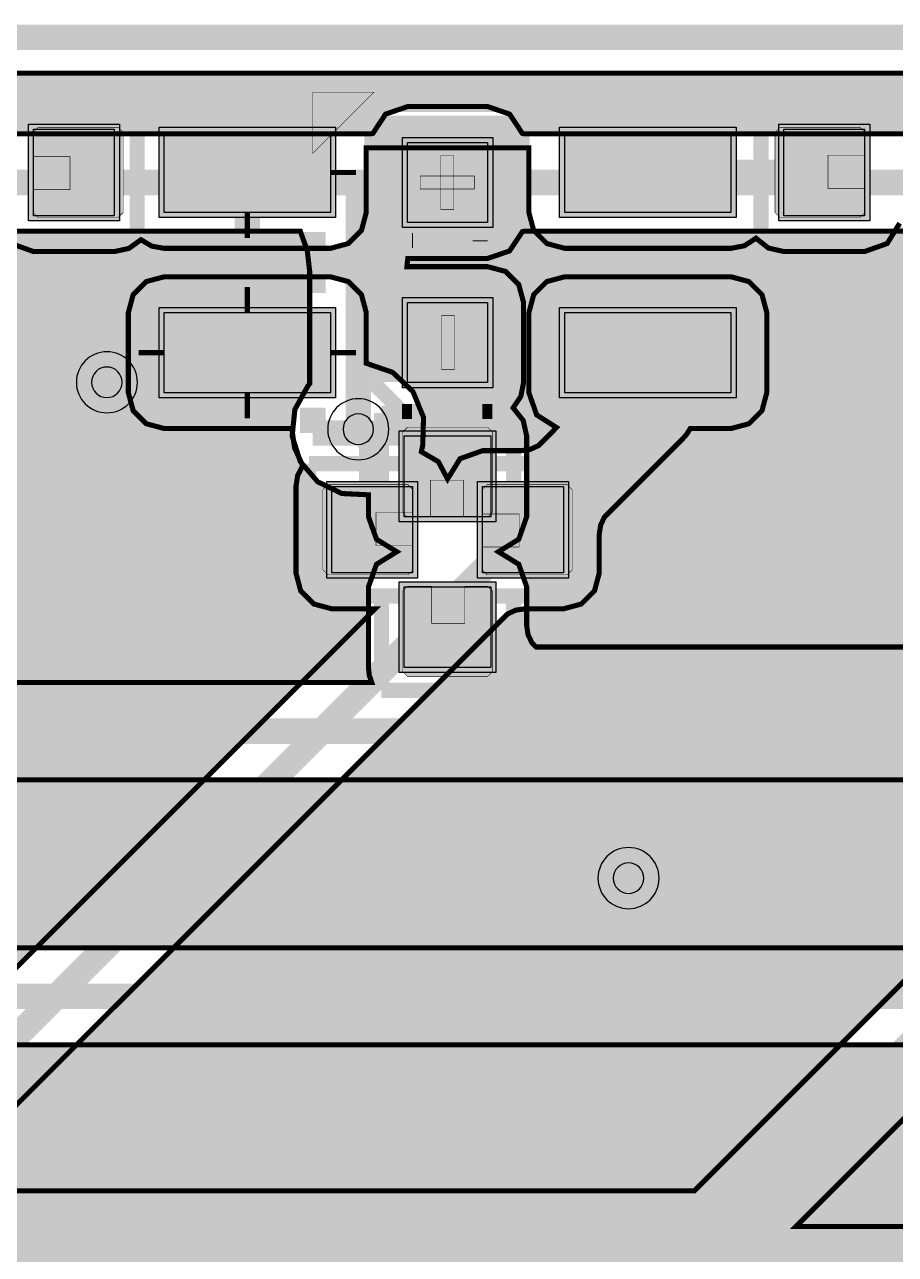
# Model space of a CAD drawing. Header units: millimetres. Extents: x -9 to 147, y 43 to 89.
# Drawn here: x 85.46 to 94.16, y 65.09 to 77.38 of the extents above; entities that cross this region are included whole.
import ezdxf

# ---------------------------------------------------------------- set-up
doc = ezdxf.new("R2010")
doc.units = ezdxf.units.MM
doc.header["$MEASUREMENT"] = 0
for name, color, linetype, true_color in [('Board-Outline-Layer', 7, 'Continuous', 0xff00ff), ('Bottom-Layer', 7, 'Continuous', 0x0000ff), ('Bottom-Paste-Mask-Layer', 7, 'Continuous', 0x800000), ('Bottom-Silkscreen-Layer', 7, 'Continuous', 0x66cc33), ('Bottom-Solder-Mask-Layer', 7, 'Continuous', 0xaa00ff), ('Document-Layer', 7, 'Continuous', 0xffffff), ('Hole-Layer', 7, 'Continuous', 0x222222), ('Multi-Layer', 7, 'Continuous', 0xc0c0c0), ('Top-Layer', 7, 'Continuous', 0xff0000), ('Top-Paste-Mask-Layer', 7, 'Continuous', 0x808080), ('Top-Silkscreen-Layer', 7, 'Continuous', 0xffcc00), ('Top-Solder-Mask-Layer', 7, 'Continuous', 0x800080)]:
    doc.layers.add(name, color=color, linetype=linetype, true_color=true_color)

msp = doc.modelspace()

# ---------------------------------------------------------------- hatches: boundary and pattern name
at = {"layer": 'Bottom-Layer'}
for points in [[(86.36, 76.332), (86.36, 75.468), (85.553, 75.468), (85.553, 76.332)], [(86.858, 76.3), (88.518, 76.3), (88.518, 75.5), (86.858, 75.5)], [(90.858, 76.3), (92.518, 76.3), (92.518, 75.5), (90.858, 75.5)], [(93.853, 76.332), (93.853, 75.468), (93.047, 75.468), (93.047, 76.332)], [(81.235, 71.489), (81.318, 71.528), (81.408, 71.541), (81.845, 71.541), (82.024, 71.589), (82.155, 71.72), (82.203, 71.899), (82.203, 72.285), (82.216, 72.375), (82.254, 72.457), (83.031, 73.234), (83.076, 73.285), (83.112, 73.342), (83.518, 73.342), (83.697, 73.39), (83.828, 73.521), (83.876, 73.7), (83.876, 74.5), (83.828, 74.679), (83.697, 74.81), (83.518, 74.858), (81.858, 74.858), (81.679, 74.81), (81.548, 74.679), (81.5, 74.5), (81.5, 73.7), (81.578, 73.478), (81.776, 73.352), (81.597, 73.172), (81.514, 73.134), (81.425, 73.121), (81.038, 73.121), (80.813, 73.041), (80.688, 72.838), (80.597, 73.01), (80.429, 73.109), (80.443, 73.176), (80.452, 73.455), (80.345, 73.713), (80.141, 73.904), (79.876, 73.995), (79.876, 74.5), (79.828, 74.679), (79.697, 74.81), (79.518, 74.858), (77.858, 74.858), (77.644, 74.787), (77.515, 74.602), (77.515, 74.868), (77.543, 75.056), (77.627, 75.227), (77.735, 75.164), (77.858, 75.142), (79.518, 75.142), (79.697, 75.19), (79.828, 75.321), (79.876, 75.5), (79.876, 76.147), (81.5, 76.147), (81.5, 75.5), (81.548, 75.321), (81.679, 75.19), (81.858, 75.142), (83.518, 75.142), (83.653, 75.168), (83.768, 75.243), (83.892, 75.145), (84.047, 75.11), (84.853, 75.11), (85.078, 75.19), (85.203, 75.393), (85.328, 75.19), (85.553, 75.11), (86.36, 75.11), (86.505, 75.141), (86.626, 75.228), (86.734, 75.164), (86.858, 75.142), (88.518, 75.142), (88.697, 75.19), (88.828, 75.321), (88.876, 75.5), (88.876, 76.147), (90.5, 76.147), (90.5, 75.5), (90.548, 75.321), (90.679, 75.19), (90.858, 75.142), (92.518, 75.142), (92.653, 75.168), (92.768, 75.243), (92.892, 75.145), (93.047, 75.11), (93.853, 75.11), (94.078, 75.19), (94.203, 75.393), (94.328, 75.19), (94.553, 75.11), (95.36, 75.11), (95.505, 75.141), (95.626, 75.228), (95.734, 75.164), (95.858, 75.142), (97.518, 75.142), (97.697, 75.19), (97.828, 75.321), (97.876, 75.5), (97.876, 76.147), (99.5, 76.147), (99.5, 75.5), (99.548, 75.321), (99.679, 75.19), (99.858, 75.142), (101.518, 75.142), (101.653, 75.168), (101.768, 75.243), (101.892, 75.145), (102.047, 75.11), (102.853, 75.11), (103.078, 75.19), (103.203, 75.393), (103.328, 75.19), (103.553, 75.11), (104.36, 75.11), (104.505, 75.141), (104.626, 75.228), (104.734, 75.164), (104.858, 75.142), (106.518, 75.142), (106.697, 75.19), (106.828, 75.321), (106.876, 75.5), (106.876, 76.147), (108.5, 76.147), (108.5, 75.5), (108.548, 75.321), (108.679, 75.19), (108.858, 75.142), (110.518, 75.142), (110.653, 75.168), (110.768, 75.243), (110.892, 75.145), (111.047, 75.11), (111.853, 75.11), (112.078, 75.19), (112.203, 75.393), (112.328, 75.19), (112.553, 75.11), (113.36, 75.11), (113.505, 75.141), (113.626, 75.228), (113.734, 75.164), (113.858, 75.142), (115.518, 75.142), (115.697, 75.19), (115.828, 75.321), (115.876, 75.5), (115.876, 76.147), (117.5, 76.147), (117.5, 75.5), (117.548, 75.321), (117.679, 75.19), (117.858, 75.142), (119.518, 75.142), (119.653, 75.168), (119.768, 75.243), (119.892, 75.145), (120.047, 75.11), (120.853, 75.11), (121.078, 75.19), (121.203, 75.393), (121.328, 75.19), (121.553, 75.11), (122.36, 75.11), (122.505, 75.141), (122.626, 75.228), (122.734, 75.164), (122.858, 75.142), (124.518, 75.142), (124.697, 75.19), (124.828, 75.321), (124.876, 75.5), (124.876, 76.147), (124.924, 76.147), (126.444, 74.627), (126.475, 74.599), (126.508, 74.573), (126.502, 74.537), (126.5, 74.5), (126.5, 73.7), (126.578, 73.478), (126.776, 73.352), (126.597, 73.172), (126.515, 73.134), (126.425, 73.121), (126.038, 73.121), (125.813, 73.041), (125.688, 72.838), (125.597, 73.01), (125.429, 73.109), (125.443, 73.176), (125.452, 73.455), (125.345, 73.713), (125.141, 73.904), (124.876, 73.995), (124.876, 74.5), (124.828, 74.679), (124.697, 74.81), (124.518, 74.858), (122.858, 74.858), (122.679, 74.81), (122.548, 74.679), (122.5, 74.5), (122.5, 73.7), (122.548, 73.521), (122.679, 73.39), (122.858, 73.342), (124.136, 73.342), (124.163, 73.151), (124.243, 72.975), (124.191, 72.874), (124.174, 72.763), (124.174, 71.899), (124.222, 71.72), (124.353, 71.589), (124.532, 71.541), (124.965, 71.541), (118.084, 64.659), (110.507, 64.659), (117.337, 71.489), (117.42, 71.528), (117.51, 71.541), (117.845, 71.541), (118.024, 71.589), (118.155, 71.72), (118.203, 71.899), (118.203, 72.285), (118.216, 72.375), (118.254, 72.457), (119.031, 73.234), (119.076, 73.285), (119.113, 73.342), (119.518, 73.342), (119.697, 73.39), (119.828, 73.521), (119.876, 73.7), (119.876, 74.5), (119.828, 74.679), (119.697, 74.81), (119.518, 74.858), (117.858, 74.858), (117.679, 74.81), (117.548, 74.679), (117.5, 74.5), (117.5, 73.7), (117.578, 73.478), (117.776, 73.352), (117.597, 73.172), (117.515, 73.134), (117.425, 73.121), (117.038, 73.121), (116.813, 73.041), (116.688, 72.838), (116.597, 73.01), (116.429, 73.109), (116.443, 73.176), (116.452, 73.455), (116.345, 73.713), (116.141, 73.904), (115.876, 73.995), (115.876, 74.5), (115.828, 74.679), (115.697, 74.81), (115.518, 74.858), (113.858, 74.858), (113.679, 74.81), (113.548, 74.679), (113.5, 74.5), (113.5, 73.7), (113.548, 73.521), (113.679, 73.39), (113.858, 73.342), (115.136, 73.342), (115.163, 73.151), (115.243, 72.975), (115.191, 72.874), (115.174, 72.763), (115.174, 72.747), (115.16, 72.657), (115.122, 72.575), (109.324, 66.776), (109.293, 66.773), (109.092, 66.725), (108.915, 66.616), (108.891, 66.597), (106.128, 66.597), (106.104, 66.616), (105.838, 66.754), (105.539, 66.761), (105.267, 66.636), (105.078, 66.404), (105.01, 66.112), (105.078, 65.82), (105.267, 65.588), (105.539, 65.463), (105.838, 65.47), (106.104, 65.608), (106.128, 65.627), (108.891, 65.627), (108.915, 65.608), (109.242, 65.457), (109.599, 65.499), (109.882, 65.722), (110.007, 66.06), (110.01, 66.09), (115.406, 71.486), (115.465, 71.526), (115.534, 71.541), (116.016, 71.541), (109.491, 65.015), (101.812, 65.015), (108.286, 71.489), (108.369, 71.528), (108.459, 71.541), (108.845, 71.541), (109.024, 71.589), (109.155, 71.72), (109.203, 71.899), (109.203, 72.285), (109.216, 72.375), (109.254, 72.457), (110.031, 73.234), (110.076, 73.285), (110.112, 73.342), (110.518, 73.342), (110.697, 73.39), (110.828, 73.521), (110.876, 73.7), (110.876, 74.5), (110.828, 74.679), (110.697, 74.81), (110.518, 74.858), (108.858, 74.858), (108.679, 74.81), (108.548, 74.679), (108.5, 74.5), (108.5, 73.7), (108.578, 73.478), (108.776, 73.352), (108.597, 73.172), (108.515, 73.134), (108.425, 73.121), (108.038, 73.121), (107.813, 73.041), (107.688, 72.838), (107.597, 73.01), (107.429, 73.109), (107.443, 73.176), (107.452, 73.455), (107.345, 73.713), (107.141, 73.904), (106.876, 73.995), (106.876, 74.5), (106.828, 74.679), (106.697, 74.81), (106.518, 74.858), (104.858, 74.858), (104.679, 74.81), (104.548, 74.679), (104.5, 74.5), (104.5, 73.7), (104.548, 73.521), (104.679, 73.39), (104.858, 73.342), (106.136, 73.342), (106.163, 73.151), (106.243, 72.975), (106.191, 72.874), (106.174, 72.763), (106.174, 71.899), (106.222, 71.72), (106.353, 71.589), (106.532, 71.541), (106.965, 71.541), (100.796, 65.371), (93.168, 65.371), (99.286, 71.489), (99.369, 71.528), (99.459, 71.541), (99.845, 71.541), (100.024, 71.589), (100.155, 71.72), (100.203, 71.899), (100.203, 72.285), (100.216, 72.375), (100.254, 72.457), (101.031, 73.234), (101.076, 73.285), (101.112, 73.342), (101.518, 73.342), (101.697, 73.39), (101.828, 73.521), (101.876, 73.7), (101.876, 74.5), (101.828, 74.679), (101.697, 74.81), (101.518, 74.858), (99.858, 74.858), (99.679, 74.81), (99.548, 74.679), (99.5, 74.5), (99.5, 73.7), (99.578, 73.478), (99.776, 73.352), (99.597, 73.172), (99.514, 73.134), (99.425, 73.121), (99.038, 73.121), (98.813, 73.041), (98.688, 72.838), (98.596, 73.011), (98.426, 73.11), (98.44, 73.176), (98.449, 73.455), (98.343, 73.712), (98.14, 73.903), (97.876, 73.994), (97.876, 74.5), (97.828, 74.679), (97.697, 74.81), (97.518, 74.858), (95.858, 74.858), (95.679, 74.81), (95.548, 74.679), (95.5, 74.5), (95.5, 73.7), (95.548, 73.521), (95.679, 73.39), (95.858, 73.342), (97.133, 73.342), (97.16, 73.149), (97.242, 72.973), (97.191, 72.873), (97.174, 72.763), (97.174, 71.899), (97.222, 71.72), (97.353, 71.589), (97.532, 71.541), (97.965, 71.541), (92.152, 65.727), (84.524, 65.727), (90.286, 71.489), (90.369, 71.528), (90.459, 71.541), (90.845, 71.541), (91.024, 71.589), (91.155, 71.72), (91.203, 71.899), (91.203, 72.285), (91.216, 72.375), (91.254, 72.457), (92.031, 73.234), (92.076, 73.285), (92.112, 73.342), (92.518, 73.342), (92.697, 73.39), (92.828, 73.521), (92.876, 73.7), (92.876, 74.5), (92.828, 74.679), (92.697, 74.81), (92.518, 74.858), (90.858, 74.858), (90.679, 74.81), (90.548, 74.679), (90.5, 74.5), (90.5, 73.7), (90.578, 73.478), (90.776, 73.352), (90.597, 73.172), (90.514, 73.134), (90.425, 73.121), (90.038, 73.121), (89.813, 73.041), (89.688, 72.838), (89.596, 73.011), (89.426, 73.11), (89.44, 73.176), (89.448, 73.454), (89.342, 73.711), (89.14, 73.903), (88.876, 73.994), (88.876, 74.5), (88.828, 74.679), (88.697, 74.81), (88.518, 74.858), (86.858, 74.858), (86.679, 74.81), (86.548, 74.679), (86.5, 74.5), (86.5, 73.7), (86.548, 73.521), (86.679, 73.39), (86.858, 73.342), (88.133, 73.342), (88.16, 73.149), (88.241, 72.972), (88.191, 72.873), (88.174, 72.763), (88.174, 71.899), (88.221, 71.72), (88.353, 71.589), (88.532, 71.541), (88.965, 71.541), (83.508, 66.083), (75.829, 66.083)], [(86.858, 74.5), (88.518, 74.5), (88.518, 73.7), (86.858, 73.7)], [(90.858, 74.5), (92.518, 74.5), (92.518, 73.7), (90.858, 73.7)], [(89.338, 72.763), (89.338, 71.899), (88.532, 71.899), (88.532, 72.763)], [(90.845, 72.763), (90.845, 71.899), (90.038, 71.899), (90.038, 72.763)]]:
    msp.add_hatch(color=256, dxfattribs=at).paths.add_polyline_path(points)
at = {"layer": 'Bottom-Paste-Mask-Layer'}
for points in [[(86.398, 75.45), (85.598, 75.45), (85.548, 75.5), (85.548, 75.728), (85.918, 75.728), (85.918, 76.058), (85.548, 76.058), (85.548, 76.3), (85.598, 76.35), (86.398, 76.35), (86.448, 76.3), (86.448, 75.5)], [(86.398, 75.45), (85.598, 75.45), (85.548, 75.5), (85.548, 75.728), (85.918, 75.728), (85.918, 76.058), (85.548, 76.058), (85.548, 76.3), (85.598, 76.35), (86.398, 76.35), (86.448, 76.3), (86.448, 75.5)], [(86.858, 76.3), (88.518, 76.3), (88.518, 75.5), (86.858, 75.5)], [(90.858, 76.3), (92.518, 76.3), (92.518, 75.5), (90.858, 75.5)], [(93.008, 76.35), (93.808, 76.35), (93.858, 76.3), (93.858, 76.072), (93.488, 76.072), (93.488, 75.742), (93.858, 75.742), (93.858, 75.5), (93.808, 75.45), (93.008, 75.45), (92.958, 75.5), (92.958, 76.3)], [(93.008, 76.35), (93.808, 76.35), (93.858, 76.3), (93.858, 76.072), (93.488, 76.072), (93.488, 75.742), (93.858, 75.742), (93.858, 75.5), (93.808, 75.45), (93.008, 75.45), (92.958, 75.5), (92.958, 76.3)], [(86.858, 74.5), (88.518, 74.5), (88.518, 73.7), (86.858, 73.7)], [(90.858, 74.5), (92.518, 74.5), (92.518, 73.7), (90.858, 73.7)], [(88.493, 72.781), (89.293, 72.781), (89.343, 72.731), (89.343, 72.503), (88.973, 72.503), (88.973, 72.173), (89.343, 72.173), (89.343, 71.931), (89.293, 71.881), (88.493, 71.881), (88.443, 71.931), (88.443, 72.731)], [(88.493, 72.781), (89.293, 72.781), (89.343, 72.731), (89.343, 72.503), (88.973, 72.503), (88.973, 72.173), (89.343, 72.173), (89.343, 71.931), (89.293, 71.881), (88.493, 71.881), (88.443, 71.931), (88.443, 72.731)], [(90.883, 71.881), (90.083, 71.881), (90.033, 71.931), (90.033, 72.159), (90.403, 72.159), (90.403, 72.489), (90.033, 72.489), (90.033, 72.731), (90.083, 72.781), (90.883, 72.781), (90.933, 72.731), (90.933, 71.931)], [(90.883, 71.881), (90.083, 71.881), (90.033, 71.931), (90.033, 72.159), (90.403, 72.159), (90.403, 72.489), (90.033, 72.489), (90.033, 72.731), (90.083, 72.781), (90.883, 72.781), (90.933, 72.731), (90.933, 71.931)]]:
    msp.add_hatch(color=256, dxfattribs=at).paths.add_polyline_path(points)
at = {"layer": 'Bottom-Solder-Mask-Layer'}
for points in [[(86.411, 76.383), (86.411, 75.417), (85.503, 75.417), (85.503, 76.383)], [(86.807, 76.351), (88.569, 76.351), (88.569, 75.449), (86.807, 75.449)], [(90.807, 76.351), (92.569, 76.351), (92.569, 75.449), (90.807, 75.449)], [(93.904, 76.383), (93.904, 75.417), (92.996, 75.417), (92.996, 76.383)], [(86.807, 74.551), (88.569, 74.551), (88.569, 73.649), (86.807, 73.649)], [(90.807, 74.551), (92.569, 74.551), (92.569, 73.649), (90.807, 73.649)], [(89.389, 72.814), (89.389, 71.848), (88.481, 71.848), (88.481, 72.814)], [(90.896, 72.814), (90.896, 71.848), (89.988, 71.848), (89.988, 72.814)]]:
    msp.add_hatch(color=256, dxfattribs=at).paths.add_polyline_path(points)
at = {"layer": 'Document-Layer'}
for points in [[(88.952, 76.702), (88.342, 76.702), (88.342, 76.092)], [(88.952, 76.702), (88.342, 76.702), (88.342, 76.092)], [(89.62, 75.529), (89.62, 76.069), (89.75, 76.069), (89.75, 75.529)], [(89.62, 75.529), (89.62, 76.069), (89.75, 76.069), (89.75, 75.529)], [(89.955, 75.735), (89.415, 75.735), (89.415, 75.865), (89.955, 75.865)], [(89.955, 75.735), (89.415, 75.735), (89.415, 75.865), (89.955, 75.865)], [(89.627, 73.93), (89.627, 74.47), (89.757, 74.47), (89.757, 73.93)], [(89.627, 73.93), (89.627, 74.47), (89.757, 74.47), (89.757, 73.93)]]:
    msp.add_hatch(color=256, dxfattribs=at).paths.add_polyline_path(points)
at = {"layer": 'Top-Layer'}
for points in [[(137, 57.608), (104.399, 57.608), (108.8, 62.009), (108.808, 62.016), (108.813, 62.019), (108.829, 62.027), (108.852, 62.035), (108.879, 62.042), (108.908, 62.048), (108.936, 62.051), (108.968, 62.053), (109.252, 62.125), (109.475, 62.315), (109.591, 62.584), (109.747, 62.265), (110.048, 62.078), (110.403, 62.078), (110.704, 62.265), (110.861, 62.584), (110.991, 62.296), (111.241, 62.105), (111.553, 62.055), (111.851, 62.159), (112.064, 62.392), (112.141, 62.698), (112.141, 64.162), (112.079, 64.438), (111.904, 64.661), (111.652, 64.788), (111.369, 64.794), (111.361, 64.793), (111.358, 64.793), (111.343, 64.796), (111.321, 64.802), (111.299, 64.81), (111.281, 64.819), (111.271, 64.825), (111.262, 64.833), (110.009, 66.086), (110.009, 66.097), (109.952, 66.381), (109.779, 66.613), (109.524, 66.751), (109.235, 66.766), (108.967, 66.656), (108.771, 66.443), (108.685, 66.166), (108.725, 65.879), (106.847, 67.757), (106.979, 67.923), (107.051, 68.122), (107.207, 67.804), (107.508, 67.616), (107.863, 67.616), (108.164, 67.804), (108.321, 68.122), (108.477, 67.804), (108.778, 67.616), (109.133, 67.616), (109.434, 67.804), (109.591, 68.122), (109.747, 67.804), (110.048, 67.616), (110.403, 67.616), (110.704, 67.804), (110.861, 68.122), (110.991, 67.835), (111.241, 67.643), (111.553, 67.594), (111.851, 67.697), (112.064, 67.93), (112.141, 68.236), (112.141, 68.917), (112.141, 68.92), (112.153, 68.935), (112.172, 68.957), (112.238, 69.024), (113.048, 69.834), (133.65, 69.834), (133.836, 69.871), (133.993, 69.976), (134.562, 70.545), (134.644, 70.583), (134.734, 70.596), (135.12, 70.596), (135.299, 70.644), (135.431, 70.775), (135.478, 70.954), (135.478, 71.761), (135.399, 71.986), (135.196, 72.111), (135.399, 72.236), (135.478, 72.461), (135.478, 73.268), (135.443, 73.423), (135.343, 73.548), (135.42, 73.664), (135.447, 73.801), (135.447, 74.601), (135.399, 74.78), (135.268, 74.911), (135.088, 74.959), (134.288, 74.959), (134.287, 74.959), (134.286, 74.959), (134.289, 75), (134.294, 75.041), (135.088, 75.041), (135.267, 75.089), (135.398, 75.221), (135.446, 75.4), (135.446, 76.2), (135.398, 76.379), (135.267, 76.51), (135.088, 76.558), (134.288, 76.558), (134.069, 76.483), (133.942, 76.29), (133.925, 76.286), (133.907, 76.285), (126.469, 76.285), (126.452, 76.286), (126.435, 76.29), (126.307, 76.483), (126.088, 76.558), (125.288, 76.558), (125.069, 76.483), (124.942, 76.29), (124.925, 76.286), (124.907, 76.285), (117.469, 76.285), (117.452, 76.286), (117.435, 76.29), (117.307, 76.483), (117.088, 76.558), (116.288, 76.558), (116.069, 76.483), (115.942, 76.29), (115.925, 76.286), (115.907, 76.285), (108.469, 76.285), (108.452, 76.286), (108.435, 76.29), (108.307, 76.483), (108.088, 76.558), (107.288, 76.558), (107.069, 76.483), (106.942, 76.29), (106.925, 76.286), (106.907, 76.285), (99.469, 76.285), (99.452, 76.286), (99.435, 76.29), (99.307, 76.483), (99.088, 76.558), (98.288, 76.558), (98.069, 76.483), (97.942, 76.29), (97.925, 76.286), (97.907, 76.285), (90.469, 76.285), (90.452, 76.286), (90.435, 76.29), (90.307, 76.483), (90.088, 76.558), (89.288, 76.558), (89.069, 76.483), (88.942, 76.29), (88.925, 76.286), (88.907, 76.285), (81.469, 76.285), (81.452, 76.286), (81.435, 76.29), (81.307, 76.483), (81.088, 76.558), (80.288, 76.558), (80.069, 76.483), (79.942, 76.29), (79.925, 76.286), (79.907, 76.285), (72.469, 76.285), (72.452, 76.286), (72.435, 76.29), (72.307, 76.483), (72.088, 76.558), (71.288, 76.558), (71.069, 76.483), (70.942, 76.29), (70.924, 76.286), (70.907, 76.285), (63.469, 76.285), (63.452, 76.286), (63.435, 76.29), (63.307, 76.483), (63.088, 76.558), (62.288, 76.558), (62.069, 76.483), (61.941, 76.29), (61.924, 76.286), (61.907, 76.285), (54.469, 76.285), (54.452, 76.286), (54.435, 76.29), (54.307, 76.483), (54.088, 76.558), (53.288, 76.558), (53.069, 76.483), (52.941, 76.29), (52.924, 76.286), (52.907, 76.285), (45.469, 76.285), (45.452, 76.286), (45.435, 76.29), (45.307, 76.483), (45.088, 76.558), (44.288, 76.558), (44.069, 76.483), (43.941, 76.29), (43.924, 76.286), (43.907, 76.285), (36.469, 76.285), (36.452, 76.286), (36.435, 76.29), (36.307, 76.483), (36.088, 76.558), (35.288, 76.558), (35.069, 76.483), (34.941, 76.29), (34.924, 76.286), (34.907, 76.285), (27.469, 76.285), (27.452, 76.286), (27.435, 76.29), (27.307, 76.483), (27.088, 76.558), (26.288, 76.558), (26.069, 76.483), (25.941, 76.29), (25.924, 76.286), (25.907, 76.285), (18.469, 76.285), (18.452, 76.286), (18.435, 76.29), (18.307, 76.483), (18.088, 76.558), (17.288, 76.558), (17.069, 76.483), (16.941, 76.29), (16.924, 76.286), (16.907, 76.285), (9.469, 76.285), (9.452, 76.286), (9.435, 76.29), (9.307, 76.483), (9.088, 76.558), (8.288, 76.558), (8.069, 76.483), (7.941, 76.29), (7.924, 76.286), (7.907, 76.285), (0.469, 76.285), (0.452, 76.286), (0.435, 76.29), (0.307, 76.483), (0.088, 76.558), (-0.712, 76.558), (-0.891, 76.51), (-1.022, 76.379), (-1.07, 76.2), (-1.07, 75.849), (-1.083, 75.759), (-1.121, 75.676), (-1.544, 75.254), (-1.649, 75.096), (-1.686, 74.911), (-1.686, 73.791), (-1.705, 73.767), (-1.834, 73.533), (-1.861, 73.268), (-1.781, 73.014), (-1.607, 72.812), (-1.368, 72.694), (-1.102, 72.68), (-1.102, 72.461), (-1.023, 72.236), (-0.819, 72.111), (-1.023, 71.986), (-1.102, 71.761), (-1.102, 70.954), (-1.054, 70.775), (-0.923, 70.644), (-0.744, 70.596), (-0.358, 70.596), (-0.268, 70.583), (-0.185, 70.545), (4.351, 66.009), (4.508, 65.904), (4.694, 65.867), (25.298, 65.867), (24.286, 64.855), (24.276, 64.846), (24.271, 64.843), (24.258, 64.836), (24.237, 64.829), (24.21, 64.821), (24.181, 64.815), (24.093, 64.803), (23.832, 64.717), (23.631, 64.53), (23.526, 64.276), (23.396, 64.563), (23.146, 64.755), (22.834, 64.804), (22.536, 64.701), (22.323, 64.468), (22.246, 64.162), (22.246, 62.698), (22.308, 62.423), (22.481, 62.2), (22.732, 62.073), (23.014, 62.064), (23.022, 62.065), (23.025, 62.065), (23.042, 62.063), (23.064, 62.057), (23.087, 62.048), (23.105, 62.039), (23.114, 62.033), (23.123, 62.026), (27.541, 57.608), (-2.579, 57.608), (-2.9, 57.694), (-3.135, 57.929), (-3.221, 58.25), (-3.221, 76.25), (-3.135, 76.571), (-2.9, 76.806), (-2.579, 76.892), (137, 76.892), (137.321, 76.806), (137.556, 76.571), (137.642, 76.25), (137.642, 58.25), (137.556, 57.929), (137.321, 57.694)], [(90.088, 76.2), (90.088, 75.4), (89.288, 75.4), (89.288, 76.2)], [(81.478, 72.461), (81.478, 73.268), (81.443, 73.423), (81.343, 73.548), (81.419, 73.664), (81.447, 73.801), (81.447, 74.601), (81.399, 74.78), (81.267, 74.911), (81.088, 74.959), (80.288, 74.959), (80.287, 74.959), (80.286, 74.959), (80.289, 75), (80.294, 75.041), (81.088, 75.041), (81.307, 75.116), (81.435, 75.309), (81.452, 75.313), (81.469, 75.314), (88.217, 75.314), (88.287, 75.118), (88.311, 74.911), (88.311, 73.79), (88.292, 73.766), (88.163, 73.532), (88.136, 73.267), (88.217, 73.012), (88.391, 72.81), (88.631, 72.693), (88.898, 72.68), (88.898, 72.461), (88.978, 72.236), (89.181, 72.111), (88.978, 71.986), (88.898, 71.761), (88.898, 70.954), (88.906, 70.878), (88.931, 70.804), (81.927, 70.804), (81.53, 71.202), (81.491, 71.285), (81.478, 71.375), (81.478, 71.761), (81.399, 71.986), (81.196, 72.111), (81.399, 72.236)], [(90.478, 72.461), (90.478, 73.268), (90.443, 73.423), (90.343, 73.548), (90.42, 73.664), (90.447, 73.801), (90.447, 74.601), (90.399, 74.78), (90.267, 74.911), (90.088, 74.959), (89.288, 74.959), (89.285, 74.959), (89.282, 74.959), (89.286, 75), (89.291, 75.041), (90.088, 75.041), (90.307, 75.116), (90.435, 75.309), (90.452, 75.313), (90.469, 75.314), (97.217, 75.314), (97.287, 75.118), (97.311, 74.911), (97.311, 73.791), (97.292, 73.767), (97.163, 73.533), (97.137, 73.267), (97.217, 73.013), (97.392, 72.811), (97.632, 72.694), (97.898, 72.681), (97.898, 72.461), (97.978, 72.236), (98.181, 72.111), (97.978, 71.986), (97.898, 71.761), (97.898, 71.16), (90.571, 71.16), (90.53, 71.202), (90.491, 71.285), (90.478, 71.375), (90.478, 71.761), (90.399, 71.986), (90.196, 72.111), (90.399, 72.236)], [(90.088, 74.601), (90.088, 73.801), (89.288, 73.801), (89.288, 74.601)], [(89.256, 73.268), (90.12, 73.268), (90.12, 72.461), (89.256, 72.461)], [(74.395, 67.103), (74.531, 67.156), (74.634, 67.26), (74.763, 67.141), (74.934, 67.097), (74.963, 67.097), (74.898, 66.988), (74.876, 66.864), (74.876, 65.614), (74.924, 65.434), (75.055, 65.303), (75.234, 65.255), (75.934, 65.255), (76.113, 65.303), (76.244, 65.434), (76.292, 65.614), (76.292, 66.864), (76.209, 67.092), (76, 67.216), (76.068, 67.327), (76.092, 67.456), (76.092, 68.356), (76.044, 68.535), (75.913, 68.666), (75.734, 68.714), (74.934, 68.714), (74.763, 68.67), (74.634, 68.551), (74.505, 68.67), (74.334, 68.714), (73.933, 68.714), (73.843, 68.727), (73.761, 68.765), (72.662, 69.864), (72.504, 69.969), (72.319, 70.006), (68.912, 70.006), (68.848, 70.011), (68.785, 70.026), (68.785, 70.284), (68.798, 70.374), (68.836, 70.457), (70.898, 72.519), (70.898, 72.461), (70.978, 72.236), (71.181, 72.111), (70.978, 71.986), (70.898, 71.761), (70.898, 70.954), (70.946, 70.775), (71.077, 70.644), (71.256, 70.596), (72.12, 70.596), (72.341, 70.672), (72.468, 70.868), (72.484, 70.871), (72.501, 70.872), (79.098, 70.872), (82.643, 67.327), (82.8, 67.222), (82.986, 67.185), (106.047, 67.185), (108.56, 64.672), (108.404, 64.496), (108.321, 64.276), (108.164, 64.594), (107.863, 64.782), (107.508, 64.782), (107.207, 64.594), (107.051, 64.276), (106.894, 64.594), (106.593, 64.782), (106.238, 64.782), (105.937, 64.594), (105.781, 64.276), (105.642, 64.574), (105.374, 64.765), (105.047, 64.799), (105.695, 65.447), (105.725, 65.451), (106.011, 65.541), (106.228, 65.748), (106.331, 66.029), (106.301, 66.327), (106.142, 66.581), (105.888, 66.739), (105.59, 66.77), (105.309, 66.666), (105.103, 66.45), (105.012, 66.164), (105.009, 66.133), (103.658, 64.783), (103.646, 64.773), (103.626, 64.758), (103.621, 64.755), (103.37, 64.563), (103.241, 64.276), (103.111, 64.563), (102.86, 64.755), (102.548, 64.804), (102.251, 64.701), (102.038, 64.468), (101.96, 64.162), (101.96, 62.698), (102.038, 62.392), (102.251, 62.159), (102.548, 62.055), (102.86, 62.105), (103.111, 62.296), (103.241, 62.584), (103.345, 62.331), (103.545, 62.144), (103.483, 61.799), (103.606, 61.471), (103.879, 61.251), (104.226, 61.201), (104.339, 60.899), (104.582, 60.685), (104.896, 60.612), (105.208, 60.696), (105.443, 60.917), (105.546, 61.223), (105.55, 61.254), (106.301, 62.004), (106.311, 62.014), (106.317, 62.017), (106.329, 62.023), (106.343, 62.028), (106.413, 62.045), (106.498, 62.058), (106.753, 62.148), (106.948, 62.334), (107.051, 62.584), (107.204, 62.269), (107.499, 62.08), (103.681, 58.262), (86.552, 58.262), (84.596, 60.218), (84.439, 60.323), (84.253, 60.36), (76.998, 60.36), (78.027, 61.388), (78.14, 61.317), (78.271, 61.292), (78.539, 61.292), (78.641, 60.978), (78.881, 60.752), (79.201, 60.67), (79.52, 60.752), (79.761, 60.978), (79.863, 61.292), (79.871, 61.292), (79.976, 61.307), (80.071, 61.353), (80.167, 61.307), (80.272, 61.291), (80.872, 61.291), (80.976, 61.307), (81.072, 61.352), (81.167, 61.307), (81.272, 61.291), (81.872, 61.291), (82.051, 61.339), (82.182, 61.47), (82.23, 61.649), (82.23, 63.199), (82.182, 63.378), (82.051, 63.51), (81.872, 63.558), (81.272, 63.558), (81.233, 63.555), (81.195, 63.549), (81.184, 63.749), (81.18, 63.949), (81.18, 64.82), (81.133, 65.053), (81.002, 65.25), (80.698, 65.553), (80.554, 65.8), (80.504, 66.081), (80.456, 66.26), (80.325, 66.391), (80.146, 66.439), (79.282, 66.439), (79.21, 66.431), (79.142, 66.41), (79.097, 66.392), (79.051, 66.375), (79.006, 66.392), (78.961, 66.41), (78.892, 66.431), (78.82, 66.439), (77.956, 66.439), (77.891, 66.433), (77.828, 66.415), (77.693, 66.491), (77.568, 66.583), (77.568, 69.499), (77.57, 69.548), (77.574, 69.588), (77.584, 69.645), (77.618, 69.958), (77.503, 70.252), (77.266, 70.459), (76.96, 70.534), (76.654, 70.459), (76.417, 70.252), (76.303, 69.958), (76.337, 69.645), (76.346, 69.588), (76.35, 69.548), (76.352, 69.499), (76.352, 65.227), (75.972, 64.847), (75.734, 64.847), (75.475, 64.908), (75.271, 65.077), (75.145, 65.184), (74.984, 65.222), (74.284, 65.222), (74.105, 65.174), (73.974, 65.043), (73.926, 64.864), (73.926, 64.205), (73.889, 63.939), (73.78, 63.694), (73.6, 63.575), (73.405, 63.483), (73.238, 63.351), (73.176, 63.149), (73.176, 62.249), (73.192, 62.143), (73.237, 62.048), (73.261, 62.009), (73.282, 61.968), (71.474, 60.16), (71.453, 60.14), (71.441, 60.131), (71.433, 60.126), (71.426, 60.123), (71.42, 60.121), (71.417, 60.12), (71.375, 60.114), (71.318, 60.112), (71.235, 60.114), (71.138, 60.115), (71.131, 60.115), (71.123, 60.115), (71.678, 60.669), (71.708, 60.673), (71.994, 60.763), (72.21, 60.97), (72.314, 61.251), (72.283, 61.549), (72.125, 61.803), (71.871, 61.961), (71.573, 61.992), (71.292, 61.888), (71.085, 61.672), (70.995, 61.386), (70.992, 61.356), (70.526, 60.89), (70.433, 61.188), (70.213, 61.41), (69.916, 61.508), (69.886, 61.511), (69.228, 62.169), (69.303, 62.264), (69.341, 62.378), (69.355, 62.38), (69.369, 62.381), (70.231, 62.381), (70.25, 62.365), (70.511, 62.218), (70.81, 62.2), (71.086, 62.315), (71.283, 62.541), (71.361, 62.83), (71.304, 63.123), (71.124, 63.362), (70.857, 63.498), (70.558, 63.502), (70.287, 63.374), (70.259, 63.353), (70.256, 63.351), (69.369, 63.351), (69.355, 63.352), (69.341, 63.354), (69.309, 63.456), (69.248, 63.544), (69.388, 63.676), (69.44, 63.861), (69.44, 64.471), (72.401, 64.471), (72.587, 64.508), (72.744, 64.613), (73.271, 65.14), (73.342, 65.202), (73.421, 65.255), (74.034, 65.255), (74.213, 65.303), (74.344, 65.434), (74.392, 65.614), (74.392, 66.864), (74.383, 66.942), (74.358, 67.017), (74.379, 67.059)], [(89.256, 71.761), (90.12, 71.761), (90.12, 70.954), (89.256, 70.954)], [(101.96, 69.7), (101.96, 68.236), (101.962, 68.196), (101.966, 68.155), (83.187, 68.155), (80.776, 70.567), (80.796, 70.556), (80.815, 70.545), (81.383, 69.976), (81.541, 69.871), (81.726, 69.834), (101.975, 69.834), (101.964, 69.768)]]:
    msp.add_hatch(color=256, dxfattribs=at).paths.add_polyline_path(points)
at = {"layer": 'Top-Paste-Mask-Layer'}
for points in [[(90.088, 76.2), (90.088, 75.4), (89.288, 75.4), (89.288, 76.2)], [(90.088, 74.601), (90.088, 73.801), (89.288, 73.801), (89.288, 74.601)], [(89.238, 73.306), (89.238, 72.506), (89.288, 72.456), (89.516, 72.456), (89.516, 72.826), (89.846, 72.826), (89.846, 72.456), (90.088, 72.456), (90.138, 72.506), (90.138, 73.306), (90.088, 73.356), (89.288, 73.356)], [(89.238, 73.306), (89.238, 72.506), (89.288, 72.456), (89.516, 72.456), (89.516, 72.826), (89.846, 72.826), (89.846, 72.456), (90.088, 72.456), (90.138, 72.506), (90.138, 73.306), (90.088, 73.356), (89.288, 73.356)], [(90.138, 70.916), (90.138, 71.716), (90.088, 71.766), (89.86, 71.766), (89.86, 71.396), (89.53, 71.396), (89.53, 71.766), (89.288, 71.766), (89.238, 71.716), (89.238, 70.916), (89.288, 70.866), (90.088, 70.866)], [(90.138, 70.916), (90.138, 71.716), (90.088, 71.766), (89.86, 71.766), (89.86, 71.396), (89.53, 71.396), (89.53, 71.766), (89.288, 71.766), (89.238, 71.716), (89.238, 70.916), (89.288, 70.866), (90.088, 70.866)]]:
    msp.add_hatch(color=256, dxfattribs=at).paths.add_polyline_path(points)
at = {"layer": 'Top-Solder-Mask-Layer'}
for points in [[(90.139, 76.25), (90.139, 75.349), (89.237, 75.349), (89.237, 76.25)], [(90.139, 74.651), (90.139, 73.75), (89.238, 73.75), (89.238, 74.651)], [(89.205, 73.318), (90.171, 73.318), (90.171, 72.41), (89.205, 72.41)], [(89.205, 71.812), (90.171, 71.812), (90.171, 70.904), (89.205, 70.904)]]:
    msp.add_hatch(color=256, dxfattribs=at).paths.add_polyline_path(points)

# ---------------------------------------------------------------- linework, layer by layer
at = {"layer": 'Board-Outline-Layer', "const_width": 0.254}
msp.add_lwpolyline([(-3.579, 58.25), (-3.579, 76.25, -0.414), (-2.579, 77.25), (137, 77.25, -0.414), (138, 76.25), (138, 58.25, -0.414), (137, 57.25), (-2.579, 57.25, -0.414)], format="xyb", close=True, dxfattribs=at)
at = {"layer": 'Bottom-Layer'}
for points, const_width in [([(76.957, 76.705), (85.957, 76.705)], 0.4), ([(85.957, 75.9), (85.957, 76.705)], 0.4), ([(85.957, 76.705), (94.957, 76.705)], 0.4), ([(85.328, 75.19), (85.553, 75.11), (86.36, 75.11), (86.505, 75.141), (86.626, 75.228), (86.734, 75.164), (86.858, 75.142), (88.518, 75.142), (88.697, 75.19), (88.828, 75.321), (88.876, 75.5), (88.876, 76.147), (90.5, 76.147), (90.5, 75.5), (90.548, 75.321), (90.679, 75.19), (90.858, 75.142), (92.518, 75.142), (92.653, 75.168), (92.768, 75.243), (92.892, 75.145), (93.047, 75.11), (93.853, 75.11), (94.078, 75.19), (94.203, 75.393)], 0.0508), ([(87.688, 74.978), (87.688, 75.9)], 0.254), ([(88.516, 75.9), (88.775, 75.9)], 0.0508), ([(91.688, 75.9), (93.45, 75.9)], 0.254), ([(87.688, 75.503), (87.688, 75.244)], 0.0508), ([(78.688, 74.978), (87.688, 74.978)], 0.254), ([(87.688, 74.978), (96.688, 74.978)], 0.254), ([(87.688, 74.1), (87.688, 74.978)], 0.254), ([(97.965, 71.541), (92.152, 65.727), (84.524, 65.727), (90.286, 71.489), (90.369, 71.528), (90.459, 71.541), (90.845, 71.541), (91.024, 71.589), (91.155, 71.72), (91.203, 71.899), (91.203, 72.285), (91.216, 72.375), (91.254, 72.457), (92.031, 73.234), (92.076, 73.285), (92.112, 73.342), (92.518, 73.342), (92.697, 73.39), (92.828, 73.521), (92.876, 73.7), (92.876, 74.5), (92.828, 74.679), (92.697, 74.81), (92.518, 74.858), (90.858, 74.858), (90.679, 74.81), (90.548, 74.679), (90.5, 74.5), (90.5, 73.7), (90.578, 73.478), (90.776, 73.352), (90.597, 73.172), (90.514, 73.134), (90.425, 73.121), (90.038, 73.121), (89.813, 73.041), (89.688, 72.838), (89.596, 73.011), (89.426, 73.11), (89.44, 73.176), (89.448, 73.454), (89.342, 73.711), (89.14, 73.903), (88.876, 73.994), (88.876, 74.5), (88.828, 74.679), (88.697, 74.81), (88.518, 74.858), (86.858, 74.858), (86.679, 74.81), (86.548, 74.679), (86.5, 74.5), (86.5, 73.7), (86.548, 73.521), (86.679, 73.39), (86.858, 73.342), (88.133, 73.342), (88.16, 73.149), (88.241, 72.972), (88.191, 72.873), (88.174, 72.763), (88.174, 71.899), (88.221, 71.72), (88.353, 71.589), (88.532, 71.541), (88.965, 71.541), (83.508, 66.083)], 0.0508), ([(87.688, 74.498), (87.688, 74.757)], 0.0508), ([(91.688, 74.1), (91.688, 73.577)], 0.254), ([(86.861, 74.1), (86.602, 74.1)], 0.0508), ([(88.516, 74.1), (88.775, 74.1)], 0.0508), ([(87.688, 73.703), (87.688, 73.444)], 0.0508), ([(91.688, 73.577), (90.442, 72.331)], 0.254), ([(88.932, 73.2), (88.796, 73.335)], 0.254), ([(88.932, 72.249), (88.932, 73.2)], 0.254), ([(83.709, 65.598), (90.442, 72.331)], 0.254), ([(99.442, 72.331), (92.353, 65.242)], 0.254), ([(100.796, 65.371), (93.168, 65.371), (99.286, 71.489)], 0.0508), ([(92.353, 65.242), (56.062, 65.242)], 0.254)]:
    msp.add_lwpolyline(points, dxfattribs=dict(at, const_width=const_width))
for points in [[(86.36, 76.332), (86.36, 75.468), (85.553, 75.468), (85.553, 76.332)], [(86.858, 76.3), (88.518, 76.3), (88.518, 75.5), (86.858, 75.5)], [(90.858, 76.3), (92.518, 76.3), (92.518, 75.5), (90.858, 75.5)], [(93.853, 76.332), (93.853, 75.468), (93.047, 75.468), (93.047, 76.332)], [(86.858, 74.5), (88.518, 74.5), (88.518, 73.7), (86.858, 73.7)], [(90.858, 74.5), (92.518, 74.5), (92.518, 73.7), (90.858, 73.7)], [(89.338, 72.763), (89.338, 71.899), (88.532, 71.899), (88.532, 72.763)], [(90.845, 72.763), (90.845, 71.899), (90.038, 71.899), (90.038, 72.763)]]:
    msp.add_lwpolyline(points, close=True, dxfattribs=at)
at = {"layer": 'Bottom-Paste-Mask-Layer', "const_width": 0.00508}
for points in [[(86.398, 75.45), (85.598, 75.45), (85.548, 75.5), (85.548, 75.728), (85.918, 75.728), (85.918, 76.058), (85.548, 76.058), (85.548, 76.3), (85.598, 76.35), (86.398, 76.35), (86.448, 76.3), (86.448, 75.5)], [(86.398, 75.45), (85.598, 75.45), (85.548, 75.5), (85.548, 75.728), (85.918, 75.728), (85.918, 76.058), (85.548, 76.058), (85.548, 76.3), (85.598, 76.35), (86.398, 76.35), (86.448, 76.3), (86.448, 75.5)], [(93.008, 76.35), (93.808, 76.35), (93.858, 76.3), (93.858, 76.072), (93.488, 76.072), (93.488, 75.742), (93.858, 75.742), (93.858, 75.5), (93.808, 75.45), (93.008, 75.45), (92.958, 75.5), (92.958, 76.3)], [(93.008, 76.35), (93.808, 76.35), (93.858, 76.3), (93.858, 76.072), (93.488, 76.072), (93.488, 75.742), (93.858, 75.742), (93.858, 75.5), (93.808, 75.45), (93.008, 75.45), (92.958, 75.5), (92.958, 76.3)], [(88.493, 72.781), (89.293, 72.781), (89.343, 72.731), (89.343, 72.503), (88.973, 72.503), (88.973, 72.173), (89.343, 72.173), (89.343, 71.931), (89.293, 71.881), (88.493, 71.881), (88.443, 71.931), (88.443, 72.731)], [(88.493, 72.781), (89.293, 72.781), (89.343, 72.731), (89.343, 72.503), (88.973, 72.503), (88.973, 72.173), (89.343, 72.173), (89.343, 71.931), (89.293, 71.881), (88.493, 71.881), (88.443, 71.931), (88.443, 72.731)], [(90.883, 71.881), (90.083, 71.881), (90.033, 71.931), (90.033, 72.159), (90.403, 72.159), (90.403, 72.489), (90.033, 72.489), (90.033, 72.731), (90.083, 72.781), (90.883, 72.781), (90.933, 72.731), (90.933, 71.931)], [(90.883, 71.881), (90.083, 71.881), (90.033, 71.931), (90.033, 72.159), (90.403, 72.159), (90.403, 72.489), (90.033, 72.489), (90.033, 72.731), (90.083, 72.781), (90.883, 72.781), (90.933, 72.731), (90.933, 71.931)]]:
    msp.add_lwpolyline(points, close=True, dxfattribs=at)
at = {"layer": 'Bottom-Paste-Mask-Layer'}
for points in [[(86.858, 76.3), (88.518, 76.3), (88.518, 75.5), (86.858, 75.5)], [(90.858, 76.3), (92.518, 76.3), (92.518, 75.5), (90.858, 75.5)], [(86.858, 74.5), (88.518, 74.5), (88.518, 73.7), (86.858, 73.7)], [(90.858, 74.5), (92.518, 74.5), (92.518, 73.7), (90.858, 73.7)]]:
    msp.add_lwpolyline(points, close=True, dxfattribs=at)
at = {"layer": 'Bottom-Silkscreen-Layer'}
for points, const_width in [([(88.571, 76.702), (88.342, 76.473)], 0.254), ([(88.571, 76.702), (88.342, 76.473)], 0.254), ([(88.825, 76.702), (88.571, 76.702)], 0.254), ([(88.825, 76.702), (88.571, 76.702)], 0.254), ([(91.034, 76.702), (88.825, 76.702)], 0.254), ([(91.034, 76.702), (88.825, 76.702)], 0.254), ([(91.034, 76.531), (91.034, 76.702)], 0.254), ([(91.034, 76.531), (91.034, 76.702)], 0.254), ([(86.588, 76.561), (85.629, 76.561)], 0.152), ([(86.588, 76.561), (85.629, 76.561)], 0.152), ([(86.588, 75.24), (86.588, 76.561)], 0.152), ([(86.588, 75.24), (86.588, 76.561)], 0.152), ([(92.818, 75.24), (92.818, 76.561)], 0.152), ([(92.818, 76.561), (93.777, 76.561)], 0.152), ([(92.818, 75.24), (92.818, 76.561)], 0.152), ([(92.818, 76.561), (93.777, 76.561)], 0.152), ([(88.342, 75.305), (88.342, 74.695)], 0.254), ([(88.342, 75.305), (88.342, 74.695)], 0.254), ([(85.629, 75.24), (86.588, 75.24)], 0.152), ([(85.629, 75.24), (86.588, 75.24)], 0.152), ([(91.034, 74.721), (91.034, 75.294)], 0.254), ([(91.034, 74.721), (91.034, 75.294)], 0.254), ([(93.777, 75.24), (92.818, 75.24)], 0.152), ([(93.777, 75.24), (92.818, 75.24)], 0.152), ([(88.342, 73.552), (88.342, 73.298)], 0.254), ([(88.342, 73.552), (88.342, 73.298)], 0.254), ([(91.034, 73.298), (91.034, 73.501)], 0.254), ([(91.034, 73.298), (91.034, 73.501)], 0.254), ([(88.342, 73.298), (91.034, 73.298)], 0.254), ([(88.342, 73.298), (91.034, 73.298)], 0.254), ([(88.303, 71.67), (88.303, 72.991)], 0.152), ([(88.303, 72.991), (89.262, 72.991)], 0.152), ([(88.303, 71.67), (88.303, 72.991)], 0.152), ([(88.303, 72.991), (89.262, 72.991)], 0.152), ([(91.073, 72.991), (90.114, 72.991)], 0.152), ([(91.073, 72.991), (90.114, 72.991)], 0.152), ([(91.073, 71.67), (91.073, 72.991)], 0.152), ([(91.073, 71.67), (91.073, 72.991)], 0.152), ([(89.262, 71.67), (88.303, 71.67)], 0.152), ([(89.262, 71.67), (88.303, 71.67)], 0.152), ([(90.114, 71.67), (91.073, 71.67)], 0.152), ([(90.114, 71.67), (91.073, 71.67)], 0.152)]:
    msp.add_lwpolyline(points, dxfattribs=dict(at, const_width=const_width))
at = {"layer": 'Bottom-Silkscreen-Layer', "const_width": 0.254}
for points in [[(89.022, 75.725), (89.022, 76.233), (90.343, 76.233), (90.343, 75.725)], [(89.022, 75.725), (89.022, 76.233), (90.343, 76.233), (90.343, 75.725)], [(89.022, 73.935), (89.022, 74.455), (90.343, 74.455), (90.343, 73.935)], [(89.022, 73.935), (89.022, 74.455), (90.343, 74.455), (90.343, 73.935)]]:
    msp.add_lwpolyline(points, close=True, dxfattribs=at)
at = {"layer": 'Bottom-Solder-Mask-Layer'}
for points in [[(86.411, 76.383), (86.411, 75.417), (85.503, 75.417), (85.503, 76.383)], [(86.807, 76.351), (88.569, 76.351), (88.569, 75.449), (86.807, 75.449)], [(90.807, 76.351), (92.569, 76.351), (92.569, 75.449), (90.807, 75.449)], [(93.904, 76.383), (93.904, 75.417), (92.996, 75.417), (92.996, 76.383)], [(86.807, 74.551), (88.569, 74.551), (88.569, 73.649), (86.807, 73.649)], [(90.807, 74.551), (92.569, 74.551), (92.569, 73.649), (90.807, 73.649)], [(89.389, 72.814), (89.389, 71.848), (88.481, 71.848), (88.481, 72.814)], [(90.896, 72.814), (90.896, 71.848), (89.988, 71.848), (89.988, 72.814)]]:
    msp.add_lwpolyline(points, close=True, dxfattribs=at)
at = {"layer": 'Document-Layer', "const_width": 0.00508}
for points in [[(88.952, 76.702), (88.342, 76.702), (88.342, 76.092)], [(88.952, 76.702), (88.342, 76.702), (88.342, 76.092)], [(89.62, 75.529), (89.62, 76.069), (89.75, 76.069), (89.75, 75.529)], [(89.62, 75.529), (89.62, 76.069), (89.75, 76.069), (89.75, 75.529)], [(89.955, 75.735), (89.415, 75.735), (89.415, 75.865), (89.955, 75.865)], [(89.955, 75.735), (89.415, 75.735), (89.415, 75.865), (89.955, 75.865)], [(89.627, 73.93), (89.627, 74.47), (89.757, 74.47), (89.757, 73.93)], [(89.627, 73.93), (89.627, 74.47), (89.757, 74.47), (89.757, 73.93)]]:
    msp.add_lwpolyline(points, close=True, dxfattribs=at)
at = {"layer": 'Hole-Layer'}
for points in [[(86.133, 73.804, 1), (86.438, 73.804, 1)], [(88.644, 73.335, 1), (88.949, 73.335, 1)], [(91.343, 68.851, 1), (91.648, 68.851, 1)]]:
    msp.add_lwpolyline(points, format="xyb", close=True, dxfattribs=at)
at = {"layer": 'Multi-Layer'}
for points in [[(85.981, 73.804, 1), (86.591, 73.804), (86.591, 73.804, 1), (85.981, 73.804)], [(88.491, 73.335, 1), (89.101, 73.335), (89.101, 73.335, 1), (88.491, 73.335)], [(91.19, 68.851, 1), (91.8, 68.851), (91.8, 68.851, 1), (91.19, 68.851)]]:
    msp.add_lwpolyline(points, format="xyb", dxfattribs=at)
at = {"layer": 'Top-Layer'}
for points, const_width in [([(-2.579, 76.892), (137, 76.892)], 0.0508), ([(97.907, 76.285), (90.469, 76.285), (90.452, 76.286), (90.435, 76.29), (90.307, 76.483), (90.088, 76.558), (89.288, 76.558), (89.069, 76.483), (88.942, 76.29), (88.925, 76.286), (88.907, 76.285), (81.469, 76.285), (81.452, 76.286), (81.435, 76.29), (81.307, 76.483), (81.088, 76.558), (80.288, 76.558), (80.069, 76.483), (79.942, 76.29), (79.925, 76.286), (79.907, 76.285), (72.469, 76.285)], 0.0508), ([(80.688, 75.8), (88.796, 75.8)], 0.254), ([(88.796, 75.8), (89.688, 75.8)], 0.254), ([(88.796, 73.335), (88.796, 75.799)], 0.254), ([(89.688, 75.8), (97.796, 75.8)], 0.254), ([(81.469, 75.314), (88.217, 75.314), (88.287, 75.118), (88.311, 74.911), (88.311, 73.79), (88.292, 73.766), (88.163, 73.532), (88.136, 73.267), (88.217, 73.012), (88.391, 72.81), (88.631, 72.693), (88.898, 72.68), (88.898, 72.461), (88.978, 72.236), (89.181, 72.111), (88.978, 71.986), (88.898, 71.761), (88.898, 70.954), (88.906, 70.878), (88.931, 70.804), (81.927, 70.804)], 0.0508), ([(97.898, 71.16), (90.571, 71.16), (90.53, 71.202), (90.491, 71.285), (90.478, 71.375), (90.478, 71.761), (90.399, 71.986), (90.196, 72.111), (90.399, 72.236), (90.478, 72.461), (90.478, 73.268), (90.443, 73.423), (90.343, 73.548), (90.42, 73.664), (90.447, 73.801), (90.447, 74.601), (90.399, 74.78), (90.267, 74.911), (90.088, 74.959), (89.288, 74.959), (89.285, 74.959), (89.282, 74.959), (89.286, 75), (89.291, 75.041), (90.088, 75.041), (90.307, 75.116), (90.435, 75.309), (90.452, 75.313), (90.469, 75.314), (97.217, 75.314)], 0.0508), ([(89.688, 72.864), (89.688, 74.201)], 0.254), ([(89.688, 71.358), (90.37, 70.675)], 0.254), ([(72.501, 70.872), (79.098, 70.872), (82.643, 67.327), (82.8, 67.222), (82.986, 67.185), (106.047, 67.185)], 0.0508), ([(90.37, 70.675), (104.053, 70.675)], 0.254), ([(81.726, 70.319), (103.185, 70.319)], 0.254), ([(82.986, 67.67), (106.248, 67.67)], 0.254)]:
    msp.add_lwpolyline(points, dxfattribs=dict(at, const_width=const_width))
for points in [[(90.088, 76.2), (90.088, 75.4), (89.288, 75.4), (89.288, 76.2)], [(90.088, 74.601), (90.088, 73.801), (89.288, 73.801), (89.288, 74.601)], [(89.256, 73.268), (90.12, 73.268), (90.12, 72.461), (89.256, 72.461)], [(89.256, 71.761), (90.12, 71.761), (90.12, 70.954), (89.256, 70.954)]]:
    msp.add_lwpolyline(points, close=True, dxfattribs=at)
at = {"layer": 'Top-Layer', "const_width": 0.0508}
msp.add_lwpolyline([(101.96, 69.7), (101.96, 68.236), (101.962, 68.196), (101.966, 68.155), (83.187, 68.155), (80.776, 70.567), (80.796, 70.556), (80.815, 70.545), (81.383, 69.976), (81.541, 69.871), (81.726, 69.834), (101.975, 69.834), (101.964, 69.768)], close=True, dxfattribs=at)
at = {"layer": 'Top-Paste-Mask-Layer'}
for points in [[(90.088, 76.2), (90.088, 75.4), (89.288, 75.4), (89.288, 76.2)], [(90.088, 74.601), (90.088, 73.801), (89.288, 73.801), (89.288, 74.601)]]:
    msp.add_lwpolyline(points, close=True, dxfattribs=at)
at = {"layer": 'Top-Paste-Mask-Layer', "const_width": 0.00508}
for points in [[(89.238, 73.306), (89.238, 72.506), (89.288, 72.456), (89.516, 72.456), (89.516, 72.826), (89.846, 72.826), (89.846, 72.456), (90.088, 72.456), (90.138, 72.506), (90.138, 73.306), (90.088, 73.356), (89.288, 73.356)], [(89.238, 73.306), (89.238, 72.506), (89.288, 72.456), (89.516, 72.456), (89.516, 72.826), (89.846, 72.826), (89.846, 72.456), (90.088, 72.456), (90.138, 72.506), (90.138, 73.306), (90.088, 73.356), (89.288, 73.356)], [(90.138, 70.916), (90.138, 71.716), (90.088, 71.766), (89.86, 71.766), (89.86, 71.396), (89.53, 71.396), (89.53, 71.766), (89.288, 71.766), (89.238, 71.716), (89.238, 70.916), (89.288, 70.866), (90.088, 70.866)], [(90.138, 70.916), (90.138, 71.716), (90.088, 71.766), (89.86, 71.766), (89.86, 71.396), (89.53, 71.396), (89.53, 71.766), (89.288, 71.766), (89.238, 71.716), (89.238, 70.916), (89.288, 70.866), (90.088, 70.866)]]:
    msp.add_lwpolyline(points, close=True, dxfattribs=at)
at = {"layer": 'Top-Silkscreen-Layer'}
for points, const_width in [([(88.932, 75.241), (88.932, 76.391)], 0.15), ([(88.932, 76.391), (90.412, 76.391)], 0.15), ([(88.932, 75.241), (88.932, 76.391)], 0.15), ([(88.932, 76.391), (90.412, 76.391)], 0.15), ([(90.432, 75.241), (90.432, 76.391)], 0.15), ([(90.432, 75.241), (90.432, 76.391)], 0.15), ([(89.332, 75.221), (89.342, 75.221)], 0.15), ([(89.332, 75.221), (90.012, 75.221)], 0.15), ([(89.332, 75.221), (89.342, 75.221)], 0.15), ([(89.332, 75.221), (90.012, 75.221)], 0.15), ([(89.342, 75.221), (89.682, 74.881)], 0.15), ([(89.342, 75.221), (89.682, 74.881)], 0.15), ([(89.682, 75.221), (89.682, 74.881)], 0.15), ([(89.682, 75.221), (89.682, 74.881)], 0.15), ([(90.012, 75.211), (89.682, 74.881)], 0.15), ([(90.012, 75.211), (89.682, 74.881)], 0.15), ([(90.012, 75.221), (90.012, 75.211)], 0.15), ([(90.012, 75.221), (90.012, 75.211)], 0.15), ([(88.934, 74.861), (88.934, 73.81)], 0.15), ([(88.934, 74.861), (88.934, 73.81)], 0.15), ([(90.434, 74.861), (90.434, 73.81)], 0.15), ([(90.434, 74.861), (90.434, 73.81)], 0.15), ([(89.234, 73.511), (88.934, 73.81)], 0.15), ([(89.234, 73.511), (88.934, 73.81)], 0.15), ([(90.134, 73.511), (90.434, 73.81)], 0.15), ([(90.134, 73.511), (90.434, 73.81)], 0.15), ([(89.334, 73.511), (89.234, 73.511)], 0.15), ([(89.334, 73.511), (89.234, 73.511)], 0.15), ([(89.334, 73.511), (90.034, 73.511)], 0.15), ([(89.334, 73.511), (90.034, 73.511)], 0.15), ([(90.034, 73.511), (90.134, 73.511)], 0.15), ([(90.034, 73.511), (90.134, 73.511)], 0.15), ([(89.028, 72.537), (89.028, 73.496)], 0.152), ([(89.028, 73.496), (90.349, 73.496)], 0.152), ([(89.028, 72.537), (89.028, 73.496)], 0.152), ([(89.028, 73.496), (90.349, 73.496)], 0.152), ([(90.349, 73.496), (90.349, 72.537)], 0.152), ([(90.349, 73.496), (90.349, 72.537)], 0.152), ([(89.028, 71.685), (89.028, 70.726)], 0.152), ([(89.028, 71.685), (89.028, 70.726)], 0.152), ([(90.349, 70.726), (90.349, 71.685)], 0.152), ([(90.349, 70.726), (90.349, 71.685)], 0.152), ([(89.028, 70.726), (90.349, 70.726)], 0.152), ([(89.028, 70.726), (90.349, 70.726)], 0.152)]:
    msp.add_lwpolyline(points, dxfattribs=dict(at, const_width=const_width))
at = {"layer": 'Top-Solder-Mask-Layer'}
for points in [[(90.139, 76.25), (90.139, 75.349), (89.237, 75.349), (89.237, 76.25)], [(90.139, 74.651), (90.139, 73.75), (89.238, 73.75), (89.238, 74.651)], [(89.205, 73.318), (90.171, 73.318), (90.171, 72.41), (89.205, 72.41)], [(89.205, 71.812), (90.171, 71.812), (90.171, 70.904), (89.205, 70.904)]]:
    msp.add_lwpolyline(points, close=True, dxfattribs=at)

doc.saveas('drawing.dxf')
